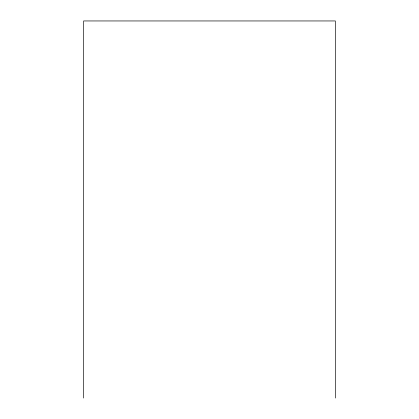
<?xml version="1.0" encoding="UTF-8"?>
<svg xmlns="http://www.w3.org/2000/svg" width="419" height="419" viewBox="0 0 419 419"><rect width="100%" height="100%" fill="white"/><g stroke="black" fill="none" stroke-linecap="round" stroke-linejoin="round"><path stroke-width="0.63" d="M335.362 398.05L335.362 20.95L83.638 20.95L83.638 398.05"/></g></svg>
